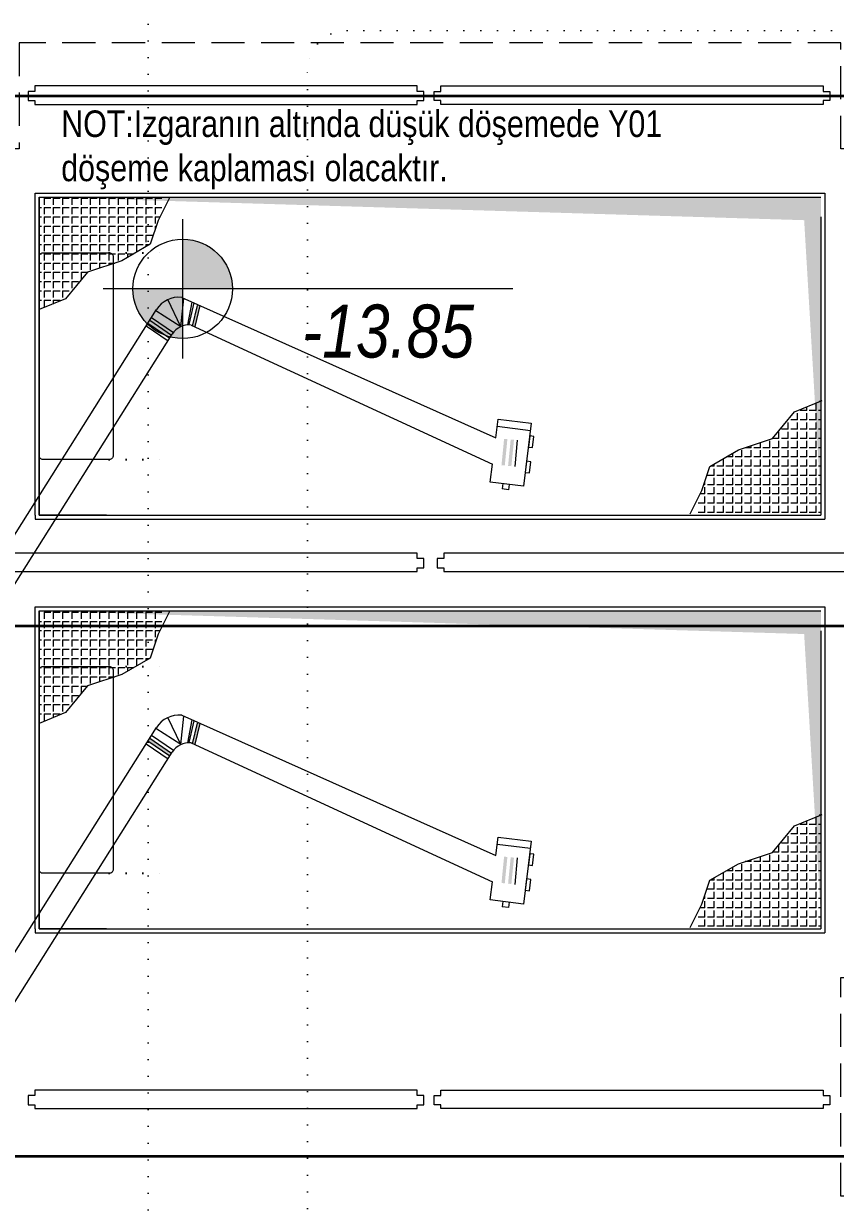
# Model space of a CAD drawing. Header units: metres. Extents: x -13621 to 152406, y -16073 to 22221.
# Drawn here: x 2343 to 2956, y 5592 to 6485 of the extents above; entities that cross this region are included whole.
import ezdxf
from ezdxf.enums import TextEntityAlignment as Align

# ---------------------------------------------------------------- set-up
doc = ezdxf.new("R2010")
doc.units = ezdxf.units.M
doc.header["$LTSCALE"] = 100
doc.header["$MEASUREMENT"] = 0
for name, pattern in [('ACAD_ISO05W100', [33, 24, -3, 0, -3, 0, -3]), ('DOT2', [0.125, 0, -0.125]), ('HIDDEN', [0.375, 0.25, -0.125])]:
    doc.linetypes.add(name, pattern=pattern)
doc.layers.get('0').update_dxf_attribs({"color": 9, "lineweight": 9})
for name, color, linetype, lineweight in [('06D', 9, 'Continuous', 9), ('10', 9, 'Continuous', 9), ('20', 9, 'DOT2', 9), ('21', 9, 'Continuous', 9), ('bakırcı ekipman', 252, 'ACAD_ISO05W100', 9)]:
    doc.layers.add(name, color=color, linetype=linetype, lineweight=lineweight)
doc.styles.add('Arial', font='arial.ttf', dxfattribs={"height": 2.5})
doc.styles.add('MuuM_TEXT-ITALIC', font='ARIALNI.TTF')
doc.styles.add('MuuM_TEXT-STANDART', font='ARIALN.TTF')

# ---------------------------------------------------------------- blocks, each defined once
blk = doc.blocks.new('p-işyeri')
at = {"color": 0, "const_width": 2}
blk.add_lwpolyline([(200, 0), (200, 700), (-200, 700), (-200, 0)], close=True, dxfattribs=at)
blk = doc.blocks.new('rf')
at = {"layer": 'bakırcı ekipman', "color": 0, "lineweight": 0}
for p, q in [((174820.42, -9265.6), (174802.78, -9274.52)), ((174802.78, -9274.52), (174784.78, -9280.52)), ((174798.55, -9276.74), (174796.14, -9276.74)), ((174798.55, -9276.74), (174798.55, -9275.93)), ((174805.53, -9276.74), (174800.45, -9276.74)), ((174805.53, -9276.74), (174805.53, -9273.06)), ((174812.52, -9276.74), (174807.44, -9276.74)), ((174812.52, -9276.74), (174812.52, -9271.66)), ((174819.5, -9276.74), (174814.42, -9276.74)), ((174819.5, -9276.74), (174819.5, -9271.66)), ((174784.78, -9280.52), (174772.35, -9301.95)), ((174784.58, -9283.72), (174782.92, -9283.72)), ((174784.58, -9283.72), (174784.58, -9280.87)), ((174784.58, -9290.71), (174784.58, -9285.63)), ((174791.56, -9283.72), (174786.48, -9283.72)), ((174791.56, -9283.72), (174791.56, -9278.64)), ((174791.56, -9290.71), (174791.56, -9285.63)), ((174798.55, -9283.72), (174793.47, -9283.72)), ((174798.55, -9283.72), (174798.55, -9278.64)), ((174798.55, -9290.71), (174798.55, -9285.63)), ((174805.53, -9283.72), (174800.45, -9283.72)), ((174805.53, -9283.72), (174805.53, -9278.64)), ((174805.53, -9290.71), (174805.53, -9285.63)), ((174812.52, -9283.72), (174807.44, -9283.72)), ((174812.52, -9283.72), (174812.52, -9278.64)), ((174812.52, -9290.71), (174812.52, -9285.63)), ((174819.5, -9283.72), (174814.42, -9283.72)), ((174819.5, -9283.72), (174819.5, -9278.64)), ((174819.5, -9290.71), (174819.5, -9285.63)), ((174777.59, -9297.69), (174777.59, -9292.91)), ((174784.58, -9290.71), (174779.5, -9290.71)), ((174784.58, -9297.69), (174784.58, -9292.61)), ((174791.56, -9290.71), (174786.48, -9290.71)), ((174791.56, -9297.69), (174791.56, -9292.61)), ((174798.55, -9290.71), (174793.47, -9290.71)), ((174798.55, -9297.69), (174798.55, -9292.61)), ((174805.53, -9290.71), (174800.45, -9290.71)), ((174805.53, -9297.69), (174805.53, -9292.61)), ((174812.52, -9290.71), (174807.44, -9290.71)), ((174812.52, -9297.69), (174812.52, -9292.61)), ((174819.5, -9290.71), (174814.42, -9290.71)), ((174819.5, -9297.69), (174819.5, -9292.61)), ((174772.35, -9301.95), (174763.77, -9327.67)), ((174777.59, -9304.68), (174772.51, -9304.68)), ((174777.59, -9297.69), (174774.82, -9297.69)), ((174777.59, -9304.68), (174777.59, -9299.6)), ((174784.58, -9297.69), (174779.5, -9297.69)), ((174784.58, -9304.68), (174779.5, -9304.68)), ((174784.58, -9304.68), (174784.58, -9299.6)), ((174791.56, -9297.69), (174786.48, -9297.69)), ((174791.56, -9304.68), (174786.48, -9304.68)), ((174791.56, -9304.68), (174791.56, -9299.6)), ((174798.55, -9297.69), (174793.47, -9297.69)), ((174798.55, -9304.68), (174793.47, -9304.68)), ((174798.55, -9304.68), (174798.55, -9299.6)), ((174805.53, -9297.69), (174800.45, -9297.69)), ((174805.53, -9304.68), (174800.45, -9304.68)), ((174805.53, -9304.68), (174805.53, -9299.6)), ((174812.52, -9297.69), (174807.44, -9297.69)), ((174812.52, -9304.68), (174807.44, -9304.68)), ((174812.52, -9304.68), (174812.52, -9299.6)), ((174819.5, -9297.69), (174814.42, -9297.69)), ((174819.5, -9304.68), (174814.42, -9304.68)), ((174819.5, -9304.68), (174819.5, -9299.6)), ((174770.61, -9311.66), (174769.11, -9311.66)), ((174770.61, -9311.66), (174770.61, -9307.16)), ((174770.61, -9318.65), (174770.61, -9313.57)), ((174777.59, -9311.66), (174772.51, -9311.66)), ((174777.59, -9311.66), (174777.59, -9306.58)), ((174777.59, -9318.65), (174777.59, -9313.57)), ((174784.58, -9311.66), (174779.5, -9311.66)), ((174784.58, -9311.66), (174784.58, -9306.58)), ((174784.58, -9318.65), (174784.58, -9313.57)), ((174791.56, -9311.66), (174786.48, -9311.66)), ((174791.56, -9311.66), (174791.56, -9306.58)), ((174791.56, -9318.65), (174791.56, -9313.57)), ((174798.55, -9311.66), (174793.47, -9311.66)), ((174798.55, -9311.66), (174798.55, -9306.58)), ((174798.55, -9318.65), (174798.55, -9313.57)), ((174805.53, -9311.66), (174800.45, -9311.66)), ((174805.53, -9311.66), (174805.53, -9306.58)), ((174805.53, -9318.65), (174805.53, -9313.57)), ((174812.52, -9311.66), (174807.44, -9311.66)), ((174812.52, -9311.66), (174812.52, -9306.58)), ((174812.52, -9318.65), (174812.52, -9313.57)), ((174819.5, -9311.66), (174814.42, -9311.66)), ((174819.5, -9311.66), (174819.5, -9306.58)), ((174819.5, -9318.65), (174819.5, -9313.57)), ((174770.61, -9318.65), (174766.78, -9318.65)), ((174770.61, -9325.63), (174770.61, -9320.55)), ((174777.59, -9318.65), (174772.51, -9318.65)), ((174777.59, -9325.63), (174777.59, -9320.55)), ((174784.58, -9318.65), (174779.5, -9318.65)), ((174784.58, -9325.63), (174784.58, -9320.55)), ((174791.56, -9318.65), (174786.48, -9318.65)), ((174791.56, -9325.63), (174791.56, -9320.55)), ((174798.55, -9318.65), (174793.47, -9318.65)), ((174798.55, -9325.63), (174798.55, -9320.55)), ((174805.53, -9318.65), (174800.45, -9318.65)), ((174805.53, -9325.63), (174805.53, -9320.55)), ((174812.52, -9318.65), (174807.44, -9318.65)), ((174812.52, -9325.63), (174812.52, -9320.55)), ((174819.5, -9318.65), (174814.42, -9318.65)), ((174819.5, -9325.63), (174819.5, -9320.55)), ((174763.77, -9327.67), (174743.62, -9344.38)), ((174763.62, -9332.62), (174763.62, -9327.79)), ((174770.61, -9325.63), (174765.53, -9325.63)), ((174770.61, -9332.62), (174770.61, -9327.54)), ((174777.59, -9325.63), (174772.51, -9325.63)), ((174777.59, -9332.62), (174777.59, -9327.54)), ((174784.58, -9325.63), (174779.5, -9325.63)), ((174784.58, -9332.62), (174784.58, -9327.54)), ((174791.56, -9325.63), (174786.48, -9325.63)), ((174791.56, -9332.62), (174791.56, -9327.54)), ((174798.55, -9325.63), (174793.47, -9325.63)), ((174798.55, -9332.62), (174798.55, -9327.54)), ((174805.53, -9325.63), (174800.45, -9325.63)), ((174805.53, -9332.62), (174805.53, -9327.54)), ((174812.52, -9325.63), (174807.44, -9325.63)), ((174812.52, -9332.62), (174812.52, -9327.54)), ((174819.5, -9325.63), (174814.42, -9325.63)), ((174819.5, -9332.62), (174819.5, -9327.54)), ((174749.65, -9339.6), (174749.38, -9339.6)), ((174749.65, -9339.6), (174749.65, -9339.38)), ((174756.64, -9339.6), (174751.56, -9339.6)), ((174756.64, -9339.6), (174756.64, -9334.52)), ((174763.62, -9332.62), (174758.54, -9332.62)), ((174763.62, -9339.6), (174758.54, -9339.6)), ((174763.62, -9339.6), (174763.62, -9334.52)), ((174770.61, -9332.62), (174765.53, -9332.62)), ((174770.61, -9339.6), (174765.53, -9339.6)), ((174770.61, -9339.6), (174770.61, -9334.52)), ((174777.59, -9332.62), (174772.51, -9332.62)), ((174777.59, -9339.6), (174772.51, -9339.6)), ((174777.59, -9339.6), (174777.59, -9334.52)), ((174784.58, -9332.62), (174779.5, -9332.62)), ((174784.58, -9339.6), (174779.5, -9339.6)), ((174784.58, -9339.6), (174784.58, -9334.52)), ((174791.56, -9332.62), (174786.48, -9332.62)), ((174791.56, -9339.6), (174786.48, -9339.6)), ((174791.56, -9339.6), (174791.56, -9334.52)), ((174798.55, -9332.62), (174793.47, -9332.62)), ((174798.55, -9339.6), (174793.47, -9339.6)), ((174798.55, -9339.6), (174798.55, -9334.52)), ((174805.53, -9332.62), (174800.45, -9332.62)), ((174805.53, -9339.6), (174800.45, -9339.6)), ((174805.53, -9339.6), (174805.53, -9334.52)), ((174812.52, -9332.62), (174807.44, -9332.62)), ((174812.52, -9339.6), (174807.44, -9339.6)), ((174812.52, -9339.6), (174812.52, -9334.52)), ((174819.5, -9332.62), (174814.42, -9332.62)), ((174819.5, -9339.6), (174814.42, -9339.6)), ((174819.5, -9339.6), (174819.5, -9334.52)), ((174743.62, -9344.38), (174735.05, -9365.29)), ((174742.67, -9353.57), (174742.67, -9348.49)), ((174749.65, -9346.59), (174744.57, -9346.59)), ((174749.65, -9346.59), (174749.65, -9341.51)), ((174749.65, -9353.57), (174749.65, -9348.49)), ((174756.64, -9346.59), (174751.56, -9346.59)), ((174756.64, -9346.59), (174756.64, -9341.51)), ((174756.64, -9353.57), (174756.64, -9348.49)), ((174763.62, -9346.59), (174758.54, -9346.59)), ((174763.62, -9346.59), (174763.62, -9341.51)), ((174763.62, -9353.57), (174763.62, -9348.49)), ((174770.61, -9346.59), (174765.53, -9346.59)), ((174770.61, -9346.59), (174770.61, -9341.51)), ((174770.61, -9353.57), (174770.61, -9348.49)), ((174777.59, -9346.59), (174772.51, -9346.59)), ((174777.59, -9346.59), (174777.59, -9341.51)), ((174777.59, -9353.57), (174777.59, -9348.49)), ((174784.58, -9346.59), (174779.5, -9346.59)), ((174784.58, -9346.59), (174784.58, -9341.51)), ((174784.58, -9353.57), (174784.58, -9348.49)), ((174791.56, -9346.59), (174786.48, -9346.59)), ((174791.56, -9346.59), (174791.56, -9341.51)), ((174791.56, -9353.57), (174791.56, -9348.49)), ((174798.55, -9346.59), (174793.47, -9346.59)), ((174798.55, -9346.59), (174798.55, -9341.51)), ((174798.55, -9353.57), (174798.55, -9348.49)), ((174805.53, -9346.59), (174800.45, -9346.59)), ((174805.53, -9346.59), (174805.53, -9341.51)), ((174805.53, -9353.57), (174805.53, -9348.49)), ((174812.52, -9346.59), (174807.44, -9346.59)), ((174812.52, -9346.59), (174812.52, -9341.51)), ((174812.52, -9353.57), (174812.52, -9348.49)), ((174819.5, -9346.59), (174814.42, -9346.59)), ((174819.5, -9346.59), (174819.5, -9341.51)), ((174819.5, -9353.57), (174819.5, -9348.49)), ((174742.67, -9353.57), (174739.66, -9353.57)), ((174742.67, -9360.56), (174742.67, -9355.48)), ((174749.65, -9353.57), (174744.57, -9353.57)), ((174749.65, -9360.56), (174749.65, -9355.48)), ((174756.64, -9353.57), (174751.56, -9353.57)), ((174756.64, -9360.56), (174756.64, -9355.48)), ((174763.62, -9353.57), (174758.54, -9353.57)), ((174763.62, -9360.56), (174763.62, -9355.48)), ((174770.61, -9353.57), (174765.53, -9353.57)), ((174770.61, -9360.56), (174770.61, -9355.48)), ((174777.59, -9353.57), (174772.51, -9353.57)), ((174777.59, -9360.56), (174777.59, -9355.48)), ((174784.58, -9353.57), (174779.5, -9353.57)), ((174784.58, -9360.56), (174784.58, -9355.48)), ((174791.56, -9353.57), (174786.48, -9353.57)), ((174791.56, -9360.56), (174791.56, -9355.48)), ((174798.55, -9353.57), (174793.47, -9353.57)), ((174798.55, -9360.56), (174798.55, -9355.48)), ((174805.53, -9353.57), (174800.45, -9353.57)), ((174805.53, -9360.56), (174805.53, -9355.48)), ((174812.52, -9353.57), (174807.44, -9353.57)), ((174812.52, -9360.56), (174812.52, -9355.48)), ((174819.5, -9353.57), (174814.42, -9353.57)), ((174819.5, -9360.56), (174819.5, -9355.48)), ((174735.68, -9364.29), (174735.68, -9362.82)), ((174742.67, -9360.56), (174737.59, -9360.56)), ((174742.67, -9364.29), (174742.67, -9362.46)), ((174749.65, -9360.56), (174744.57, -9360.56)), ((174749.65, -9364.29), (174749.65, -9362.46)), ((174756.64, -9360.56), (174751.56, -9360.56)), ((174756.64, -9364.29), (174756.64, -9362.46)), ((174763.62, -9360.56), (174758.54, -9360.56)), ((174763.62, -9364.29), (174763.62, -9362.46)), ((174770.61, -9360.56), (174765.53, -9360.56)), ((174770.61, -9364.29), (174770.61, -9362.46)), ((174777.59, -9360.56), (174772.51, -9360.56)), ((174777.59, -9364.29), (174777.59, -9362.46)), ((174784.58, -9360.56), (174779.5, -9360.56)), ((174784.58, -9364.29), (174784.58, -9362.46)), ((174791.56, -9360.56), (174786.48, -9360.56)), ((174791.56, -9364.29), (174791.56, -9362.46)), ((174798.55, -9360.56), (174793.47, -9360.56)), ((174798.55, -9364.29), (174798.55, -9362.46)), ((174805.53, -9360.56), (174800.45, -9360.56)), ((174805.53, -9364.29), (174805.53, -9362.46)), ((174812.52, -9360.56), (174807.44, -9360.56)), ((174812.52, -9364.29), (174812.52, -9362.46)), ((174819.5, -9360.56), (174814.42, -9360.56)), ((174819.5, -9364.29), (174819.5, -9362.46))]:
    blk.add_line(p, q, dxfattribs=at)
blk = doc.blocks.new('p-mekanik_boyahane_mahal10')
for points in [[(124.49, 158.08), (122.49, 158.28), (118.82, 142.57), (120.83, 142.37)], [(124.49, 158.08), (122.49, 158.28), (118.82, 142.57), (120.83, 142.37)], [(101.69, 133.35), (103.01, 135.47), (86.46, 146.73), (85.13, 144.61)], [(101.69, 133.35), (103.01, 135.47), (86.46, 146.73), (85.13, 144.61)]]:
    blk.add_hatch(color=256).paths.add_polyline_path(points)
h = blk.add_hatch(color=256)
h.paths.add_polyline_path([(356.89, 37.18), (359.38, 36.93), (361.35, 56.83), (358.86, 57.08)])
h.paths.add_polyline_path([(351.91, 37.67), (354.4, 37.42), (356.37, 57.33), (353.88, 57.57)])
h = blk.add_hatch(color=256)
h.paths.add_polyline_path([(356.89, 37.18), (359.38, 36.93), (361.35, 56.83), (358.86, 57.08)])
h.paths.add_polyline_path([(351.91, 37.67), (354.4, 37.42), (356.37, 57.33), (353.88, 57.57)])
for p, q in [((0, 246), (596, 246)), ((0, 3), (0, 246)), ((3, 243), (593, 243)), ((3, 3), (3, 243)), ((6.73, 242.09), (6.73, 237.01)), ((6.73, 242.09), (11.81, 242.09)), ((13.72, 242.09), (13.72, 237.01)), ((13.72, 242.09), (18.8, 242.09)), ((20.7, 242.09), (20.7, 237.01)), ((20.7, 242.09), (25.78, 242.09)), ((27.69, 242.09), (27.69, 237.01)), ((27.69, 242.09), (32.77, 242.09)), ((34.67, 242.09), (34.67, 237.01)), ((34.67, 242.09), (39.75, 242.09)), ((41.66, 242.09), (41.66, 237.01)), ((41.66, 242.09), (46.74, 242.09)), ((48.64, 242.09), (48.64, 237.01)), ((48.64, 242.09), (53.72, 242.09)), ((55.63, 242.09), (55.63, 237.01)), ((55.63, 242.09), (60.71, 242.09)), ((62.61, 242.09), (62.61, 237.01)), ((62.61, 242.09), (67.69, 242.09)), ((69.6, 242.09), (69.6, 237.01)), ((69.6, 242.09), (74.68, 242.09)), ((76.58, 242.09), (76.58, 237.01)), ((76.58, 242.09), (81.66, 242.09)), ((83.57, 242.09), (83.57, 237.01)), ((83.57, 242.09), (88.65, 242.09)), ((90.55, 242.09), (90.55, 237.01)), ((90.55, 242.09), (95.63, 242.09)), ((101.69, 243), (92.77, 225.37)), ((596, 246), (596, 0)), ((3, 235.1), (4.83, 235.1)), ((6.73, 235.1), (6.73, 230.02)), ((6.73, 235.1), (11.81, 235.1)), ((13.72, 235.1), (13.72, 230.02)), ((13.72, 235.1), (18.8, 235.1)), ((20.7, 235.1), (20.7, 230.02)), ((20.7, 235.1), (25.78, 235.1)), ((27.69, 235.1), (27.69, 230.02)), ((27.69, 235.1), (32.77, 235.1)), ((34.67, 235.1), (34.67, 230.02)), ((34.67, 235.1), (39.75, 235.1)), ((41.66, 235.1), (41.66, 230.02)), ((41.66, 235.1), (46.74, 235.1)), ((48.64, 235.1), (48.64, 230.02)), ((48.64, 235.1), (53.72, 235.1)), ((55.63, 235.1), (55.63, 230.02)), ((55.63, 235.1), (60.71, 235.1)), ((62.61, 235.1), (62.61, 230.02)), ((62.61, 235.1), (67.69, 235.1)), ((69.6, 235.1), (69.6, 230.02)), ((69.6, 235.1), (74.68, 235.1)), ((76.58, 235.1), (76.58, 230.02)), ((76.58, 235.1), (81.66, 235.1)), ((83.57, 235.1), (83.57, 230.02)), ((83.57, 235.1), (88.65, 235.1)), ((90.55, 235.1), (90.55, 230.02)), ((90.55, 235.1), (95.63, 235.1)), ((3, 228.12), (4.83, 228.12)), ((6.73, 228.12), (6.73, 223.04)), ((6.73, 228.12), (11.81, 228.12)), ((13.72, 228.12), (13.72, 223.04)), ((13.72, 228.12), (18.8, 228.12)), ((20.7, 228.12), (20.7, 223.04)), ((20.7, 228.12), (25.78, 228.12)), ((27.69, 228.12), (27.69, 223.04)), ((27.69, 228.12), (32.77, 228.12)), ((34.67, 228.12), (34.67, 223.04)), ((34.67, 228.12), (39.75, 228.12)), ((41.66, 228.12), (41.66, 223.04)), ((41.66, 228.12), (46.74, 228.12)), ((48.64, 228.12), (48.64, 223.04)), ((48.64, 228.12), (53.72, 228.12)), ((55.63, 228.12), (55.63, 223.04)), ((55.63, 228.12), (60.71, 228.12)), ((62.61, 228.12), (62.61, 223.04)), ((62.61, 228.12), (67.69, 228.12)), ((69.6, 228.12), (69.6, 223.04)), ((69.6, 228.12), (74.68, 228.12)), ((76.58, 228.12), (76.58, 223.04)), ((76.58, 228.12), (81.66, 228.12)), ((83.57, 228.12), (83.57, 223.04)), ((83.57, 228.12), (88.65, 228.12)), ((92.77, 225.37), (86.77, 207.36)), ((90.55, 228.12), (90.55, 223.04)), ((90.55, 228.12), (94.23, 228.12)), ((593, 228), (593, 3)), ((3, 221.13), (4.83, 221.13)), ((6.73, 221.13), (6.73, 216.05)), ((6.73, 221.13), (11.81, 221.13)), ((13.72, 221.13), (13.72, 216.05)), ((13.72, 221.13), (18.8, 221.13)), ((20.7, 221.13), (20.7, 216.05)), ((20.7, 221.13), (25.78, 221.13)), ((27.69, 221.13), (27.69, 216.05)), ((27.69, 221.13), (32.77, 221.13)), ((34.67, 221.13), (34.67, 216.05)), ((34.67, 221.13), (39.75, 221.13)), ((41.66, 221.13), (41.66, 216.05)), ((41.66, 221.13), (46.74, 221.13)), ((48.64, 221.13), (48.64, 216.05)), ((48.64, 221.13), (53.72, 221.13)), ((55.63, 221.13), (55.63, 216.05)), ((55.63, 221.13), (60.71, 221.13)), ((62.61, 221.13), (62.61, 216.05)), ((62.61, 221.13), (67.69, 221.13)), ((69.6, 221.13), (69.6, 216.05)), ((69.6, 221.13), (74.68, 221.13)), ((76.58, 221.13), (76.58, 216.05)), ((76.58, 221.13), (81.66, 221.13)), ((83.57, 221.13), (83.57, 216.05)), ((83.57, 221.13), (88.65, 221.13)), ((90.55, 221.13), (90.55, 218.72)), ((90.55, 221.13), (91.36, 221.13)), ((3, 214.15), (4.83, 214.15)), ((3, 207.16), (4.83, 207.16)), ((6.73, 214.15), (6.73, 209.07)), ((6.73, 214.15), (11.81, 214.15)), ((6.73, 207.16), (6.73, 202.08)), ((6.73, 207.16), (11.81, 207.16)), ((13.72, 214.15), (13.72, 209.07)), ((13.72, 214.15), (18.8, 214.15)), ((13.72, 207.16), (13.72, 202.08)), ((13.72, 207.16), (18.8, 207.16)), ((20.7, 214.15), (20.7, 209.07)), ((20.7, 214.15), (25.78, 214.15)), ((20.7, 207.16), (20.7, 202.08)), ((20.7, 207.16), (25.78, 207.16)), ((27.69, 214.15), (27.69, 209.07)), ((27.69, 214.15), (32.77, 214.15)), ((27.69, 207.16), (27.69, 202.08)), ((27.69, 207.16), (32.77, 207.16)), ((34.67, 214.15), (34.67, 209.07)), ((34.67, 214.15), (39.75, 214.15)), ((34.67, 207.16), (34.67, 202.08)), ((34.67, 207.16), (39.75, 207.16)), ((41.66, 214.15), (41.66, 209.07)), ((41.66, 214.15), (46.74, 214.15)), ((41.66, 207.16), (41.66, 202.08)), ((41.66, 207.16), (46.74, 207.16)), ((48.64, 214.15), (48.64, 209.07)), ((48.64, 214.15), (53.72, 214.15)), ((48.64, 207.16), (48.64, 202.08)), ((48.64, 207.16), (53.72, 207.16)), ((55.63, 214.15), (55.63, 209.07)), ((55.63, 214.15), (60.71, 214.15)), ((55.63, 207.16), (55.63, 202.08)), ((55.63, 207.16), (60.71, 207.16)), ((62.61, 214.15), (62.61, 209.07)), ((62.61, 214.15), (67.69, 214.15)), ((62.61, 207.16), (62.61, 202.08)), ((62.61, 207.16), (67.69, 207.16)), ((86.77, 207.36), (65.34, 194.93)), ((69.6, 214.15), (69.6, 209.07)), ((69.6, 214.15), (74.68, 214.15)), ((69.6, 207.16), (69.6, 202.08)), ((69.6, 207.16), (74.68, 207.16)), ((76.58, 214.15), (76.58, 209.07)), ((76.58, 214.15), (81.66, 214.15)), ((76.58, 207.16), (76.58, 202.08)), ((76.58, 207.16), (81.66, 207.16)), ((83.57, 214.15), (83.57, 209.07)), ((83.57, 214.15), (88.65, 214.15)), ((83.57, 207.16), (83.57, 205.5)), ((83.57, 207.16), (86.42, 207.16)), ((3, 200.18), (4.83, 200.18)), ((6.73, 200.18), (6.73, 195.1)), ((6.73, 200.18), (11.81, 200.18)), ((13.72, 200.18), (13.72, 195.1)), ((13.72, 200.18), (18.8, 200.18)), ((20.7, 200.18), (20.7, 195.1)), ((20.7, 200.18), (25.78, 200.18)), ((27.69, 200.18), (27.69, 195.1)), ((27.69, 200.18), (32.77, 200.18)), ((34.67, 200.18), (34.67, 195.1)), ((34.67, 200.18), (39.75, 200.18)), ((41.66, 200.18), (41.66, 195.1)), ((41.66, 200.18), (46.74, 200.18)), ((48.64, 200.18), (48.64, 195.1)), ((48.64, 200.18), (53.72, 200.18)), ((55.63, 200.18), (55.63, 195.1)), ((55.63, 200.18), (60.71, 200.18)), ((62.61, 200.18), (62.61, 195.1)), ((62.61, 200.18), (67.69, 200.18)), ((69.6, 200.18), (69.6, 197.4)), ((69.6, 200.18), (74.39, 200.18)), ((3, 193.19), (4.83, 193.19)), ((6.73, 193.19), (6.73, 188.11)), ((6.73, 193.19), (11.81, 193.19)), ((13.72, 193.19), (13.72, 188.11)), ((13.72, 193.19), (18.8, 193.19)), ((20.7, 193.19), (20.7, 188.11)), ((20.7, 193.19), (25.78, 193.19)), ((27.69, 193.19), (27.69, 188.11)), ((27.69, 193.19), (32.77, 193.19)), ((34.67, 193.19), (34.67, 188.11)), ((34.67, 193.19), (39.75, 193.19)), ((65.34, 194.93), (39.63, 186.35)), ((41.66, 193.19), (41.66, 188.11)), ((41.66, 193.19), (46.74, 193.19)), ((48.64, 193.19), (48.64, 189.36)), ((48.64, 193.19), (53.72, 193.19)), ((55.63, 193.19), (55.63, 191.69)), ((55.63, 193.19), (60.13, 193.19)), ((3, 186.21), (4.83, 186.21)), ((3, 179.22), (4.83, 179.22)), ((6.73, 186.21), (6.73, 181.13)), ((6.73, 186.21), (11.81, 186.21)), ((6.73, 179.22), (6.73, 174.14)), ((6.73, 179.22), (11.81, 179.22)), ((13.72, 186.21), (13.72, 181.13)), ((13.72, 186.21), (18.8, 186.21)), ((13.72, 179.22), (13.72, 174.14)), ((13.72, 179.22), (18.8, 179.22)), ((20.7, 186.21), (20.7, 181.13)), ((20.7, 186.21), (25.78, 186.21)), ((20.7, 179.22), (20.7, 174.14)), ((20.7, 179.22), (25.78, 179.22)), ((39.63, 186.35), (22.91, 166.2)), ((27.69, 186.21), (27.69, 181.13)), ((27.69, 186.21), (32.77, 186.21)), ((27.69, 179.22), (27.69, 174.14)), ((27.69, 179.22), (32.77, 179.22)), ((34.67, 186.21), (34.67, 181.13)), ((34.67, 186.21), (39.5, 186.21)), ((3, 172.24), (4.83, 172.24)), ((6.73, 172.24), (6.73, 167.16)), ((6.73, 172.24), (11.81, 172.24)), ((13.72, 172.24), (13.72, 167.16)), ((13.72, 172.24), (18.8, 172.24)), ((20.7, 172.24), (20.7, 167.16)), ((20.7, 172.24), (25.78, 172.24)), ((27.69, 172.24), (27.69, 171.96)), ((27.69, 172.24), (27.92, 172.24)), ((22.91, 166.2), (3, 158.04)), ((3, 165.25), (4.83, 165.25)), ((6.73, 165.25), (6.73, 160.17)), ((6.73, 165.25), (11.81, 165.25)), ((13.72, 165.25), (13.72, 162.25)), ((13.72, 165.25), (18.8, 165.25)), ((110.02, 142.15), (100.26, 162.61)), ((110.02, 142.15), (100.26, 162.61)), ((110.02, 142.15), (112.3, 163.53)), ((110.02, 142.15), (112.3, 163.53)), ((110.63, 164.28), (347.62, 58.32)), ((110.63, 164.28), (347.62, 58.32)), ((115.29, 143.46), (118.45, 160.79)), ((115.29, 143.46), (118.45, 160.79)), ((-36.31, -47.78), (91.59, 155.06)), ((-36.31, -47.78), (91.59, 155.06)), ((110.02, 142.15), (91.01, 154.14)), ((110.02, 142.15), (91.01, 154.14)), ((116.2, 143.73), (120.02, 160.08)), ((116.2, 143.73), (120.02, 160.08)), ((118.82, 142.57), (122.49, 158.28)), ((118.82, 142.57), (122.49, 158.28)), ((120.83, 142.37), (124.49, 158.08)), ((120.83, 142.37), (124.49, 158.08)), ((101.69, 133.35), (85.13, 144.61)), ((101.69, 133.35), (85.13, 144.61)), ((103.01, 135.47), (86.46, 146.73)), ((103.01, 135.47), (86.46, 146.73)), ((104.33, 137.6), (87.78, 148.85)), ((104.33, 137.6), (87.78, 148.85)), ((117.8, 143.4), (345.15, 38.47)), ((117.8, 143.4), (345.15, 38.47)), ((-19.39, -58.45), (103.52, 136.49)), ((-19.39, -58.45), (103.52, 136.49)), ((100.36, 131.23), (83.81, 142.48)), ((100.36, 131.23), (83.81, 142.48)), ((347.62, 58.32), (349.37, 72.38)), ((347.62, 58.32), (349.37, 72.38)), ((349.37, 72.38), (374.4, 69.27)), ((349.37, 72.38), (374.4, 69.27)), ((348.71, 67.08), (373.74, 63.97)), ((348.71, 67.08), (373.74, 63.97)), ((374.4, 69.27), (368.49, 21.82)), ((374.4, 69.27), (368.49, 21.82)), ((363.84, 56.59), (361.86, 36.68)), ((363.84, 56.59), (361.86, 36.68)), ((343.47, 24.93), (345.15, 38.47)), ((343.47, 24.93), (345.15, 38.47)), ((368.49, 21.82), (343.47, 24.93)), ((368.49, 21.82), (343.47, 24.93)), ((352.82, 23.77), (352.33, 19.81)), ((352.82, 23.77), (352.33, 19.81)), ((357.26, 19.2), (352.33, 19.81)), ((357.26, 19.2), (352.33, 19.81)), ((357.75, 23.16), (357.26, 19.2)), ((357.75, 23.16), (357.26, 19.2))]:
    blk.add_line(p, q)
for points in [[(3, 243), (3, 3), (53.89, 3), (3, 3), (593, 3)], [(0, 3), (0, 0), (596, 0)]]:
    blk.add_lwpolyline(points)
for points in [[(373.22, 59.77), (372.17, 51.33), (375.3, 50.94), (376.35, 59.38)], [(373.22, 59.77), (372.17, 51.33), (375.3, 50.94), (376.35, 59.38)], [(370.85, 40.73), (369.8, 32.29), (372.93, 31.9), (373.98, 40.34)], [(370.85, 40.73), (369.8, 32.29), (372.93, 31.9), (373.98, 40.34)]]:
    blk.add_lwpolyline(points, close=True)
for centre, radius in [((108.51, 144.39), 20), ((108.51, 144.39), 20), ((116.21, 128.49), 15), ((116.21, 128.49), 15)]:
    blk.add_arc(centre, radius, 83.9062, 147.76696)
blk.add_solid([(3, 243), (593, 243), (580.29, 225.53), (593, 11)])
at = {"extrusion": (0, 0, -1), "zscale": -1, "rotation": 270}
blk.add_blockref('rf', (8771.32, 174824.5), dxfattribs=at)
blk = doc.blocks.new('p-mekanik_boyahane_mahal9')
for points in [[(124.49, 161.08), (122.49, 161.28), (118.82, 145.57), (120.83, 145.37)], [(124.49, 161.08), (122.49, 161.28), (118.82, 145.57), (120.83, 145.37)], [(101.69, 136.35), (103.01, 138.47), (86.46, 149.73), (85.13, 147.61)], [(101.69, 136.35), (103.01, 138.47), (86.46, 149.73), (85.13, 147.61)]]:
    blk.add_hatch(color=256).paths.add_polyline_path(points)
h = blk.add_hatch(color=256)
h.paths.add_polyline_path([(356.89, 40.18), (359.38, 39.93), (361.35, 59.83), (358.86, 60.08)])
h.paths.add_polyline_path([(351.91, 40.67), (354.4, 40.42), (356.37, 60.33), (353.88, 60.57)])
h = blk.add_hatch(color=256)
h.paths.add_polyline_path([(356.89, 40.18), (359.38, 39.93), (361.35, 59.83), (358.86, 60.08)])
h.paths.add_polyline_path([(351.91, 40.67), (354.4, 40.42), (356.37, 60.33), (353.88, 60.57)])
for p, q in [((0, 246), (596, 246)), ((0, 3), (0, 246)), ((3, 243), (593, 243)), ((3, 3), (3, 243)), ((6.73, 242.09), (6.73, 237.01)), ((6.73, 242.09), (11.81, 242.09)), ((13.72, 242.09), (13.72, 237.01)), ((13.72, 242.09), (18.8, 242.09)), ((20.7, 242.09), (20.7, 237.01)), ((20.7, 242.09), (25.78, 242.09)), ((27.69, 242.09), (27.69, 237.01)), ((27.69, 242.09), (32.77, 242.09)), ((34.67, 242.09), (34.67, 237.01)), ((34.67, 242.09), (39.75, 242.09)), ((41.66, 242.09), (41.66, 237.01)), ((41.66, 242.09), (46.74, 242.09)), ((48.64, 242.09), (48.64, 237.01)), ((48.64, 242.09), (53.72, 242.09)), ((55.63, 242.09), (55.63, 237.01)), ((55.63, 242.09), (60.71, 242.09)), ((62.61, 242.09), (62.61, 237.01)), ((62.61, 242.09), (67.69, 242.09)), ((69.6, 242.09), (69.6, 237.01)), ((69.6, 242.09), (74.68, 242.09)), ((76.58, 242.09), (76.58, 237.01)), ((76.58, 242.09), (81.66, 242.09)), ((83.57, 242.09), (83.57, 237.01)), ((83.57, 242.09), (88.65, 242.09)), ((90.55, 242.09), (90.55, 237.01)), ((90.55, 242.09), (95.63, 242.09)), ((101.69, 243), (92.77, 225.37)), ((596, 246), (596, 0)), ((3, 235.1), (4.83, 235.1)), ((6.73, 235.1), (6.73, 230.02)), ((6.73, 235.1), (11.81, 235.1)), ((13.72, 235.1), (13.72, 230.02)), ((13.72, 235.1), (18.8, 235.1)), ((20.7, 235.1), (20.7, 230.02)), ((20.7, 235.1), (25.78, 235.1)), ((27.69, 235.1), (27.69, 230.02)), ((27.69, 235.1), (32.77, 235.1)), ((34.67, 235.1), (34.67, 230.02)), ((34.67, 235.1), (39.75, 235.1)), ((41.66, 235.1), (41.66, 230.02)), ((41.66, 235.1), (46.74, 235.1)), ((48.64, 235.1), (48.64, 230.02)), ((48.64, 235.1), (53.72, 235.1)), ((55.63, 235.1), (55.63, 230.02)), ((55.63, 235.1), (60.71, 235.1)), ((62.61, 235.1), (62.61, 230.02)), ((62.61, 235.1), (67.69, 235.1)), ((69.6, 235.1), (69.6, 230.02)), ((69.6, 235.1), (74.68, 235.1)), ((76.58, 235.1), (76.58, 230.02)), ((76.58, 235.1), (81.66, 235.1)), ((83.57, 235.1), (83.57, 230.02)), ((83.57, 235.1), (88.65, 235.1)), ((90.55, 235.1), (90.55, 230.02)), ((90.55, 235.1), (95.63, 235.1)), ((3, 228.12), (4.83, 228.12)), ((6.73, 228.12), (6.73, 223.04)), ((6.73, 228.12), (11.81, 228.12)), ((13.72, 228.12), (13.72, 223.04)), ((13.72, 228.12), (18.8, 228.12)), ((20.7, 228.12), (20.7, 223.04)), ((20.7, 228.12), (25.78, 228.12)), ((27.69, 228.12), (27.69, 223.04)), ((27.69, 228.12), (32.77, 228.12)), ((34.67, 228.12), (34.67, 223.04)), ((34.67, 228.12), (39.75, 228.12)), ((41.66, 228.12), (41.66, 223.04)), ((41.66, 228.12), (46.74, 228.12)), ((48.64, 228.12), (48.64, 223.04)), ((48.64, 228.12), (53.72, 228.12)), ((55.63, 228.12), (55.63, 223.04)), ((55.63, 228.12), (60.71, 228.12)), ((62.61, 228.12), (62.61, 223.04)), ((62.61, 228.12), (67.69, 228.12)), ((69.6, 228.12), (69.6, 223.04)), ((69.6, 228.12), (74.68, 228.12)), ((76.58, 228.12), (76.58, 223.04)), ((76.58, 228.12), (81.66, 228.12)), ((83.57, 228.12), (83.57, 223.04)), ((83.57, 228.12), (88.65, 228.12)), ((92.77, 225.37), (86.77, 207.36)), ((90.55, 228.12), (90.55, 223.04)), ((90.55, 228.12), (94.23, 228.12)), ((593, 228), (593, 3)), ((3, 221.13), (4.83, 221.13)), ((6.73, 221.13), (6.73, 216.05)), ((6.73, 221.13), (11.81, 221.13)), ((13.72, 221.13), (13.72, 216.05)), ((13.72, 221.13), (18.8, 221.13)), ((20.7, 221.13), (20.7, 216.05)), ((20.7, 221.13), (25.78, 221.13)), ((27.69, 221.13), (27.69, 216.05)), ((27.69, 221.13), (32.77, 221.13)), ((34.67, 221.13), (34.67, 216.05)), ((34.67, 221.13), (39.75, 221.13)), ((41.66, 221.13), (41.66, 216.05)), ((41.66, 221.13), (46.74, 221.13)), ((48.64, 221.13), (48.64, 216.05)), ((48.64, 221.13), (53.72, 221.13)), ((55.63, 221.13), (55.63, 216.05)), ((55.63, 221.13), (60.71, 221.13)), ((62.61, 221.13), (62.61, 216.05)), ((62.61, 221.13), (67.69, 221.13)), ((69.6, 221.13), (69.6, 216.05)), ((69.6, 221.13), (74.68, 221.13)), ((76.58, 221.13), (76.58, 216.05)), ((76.58, 221.13), (81.66, 221.13)), ((83.57, 221.13), (83.57, 216.05)), ((83.57, 221.13), (88.65, 221.13)), ((90.55, 221.13), (90.55, 218.72)), ((90.55, 221.13), (91.36, 221.13)), ((3, 214.15), (4.83, 214.15)), ((3, 207.16), (4.83, 207.16)), ((6.73, 214.15), (6.73, 209.07)), ((6.73, 214.15), (11.81, 214.15)), ((6.73, 207.16), (6.73, 202.08)), ((6.73, 207.16), (11.81, 207.16)), ((13.72, 214.15), (13.72, 209.07)), ((13.72, 214.15), (18.8, 214.15)), ((13.72, 207.16), (13.72, 202.08)), ((13.72, 207.16), (18.8, 207.16)), ((20.7, 214.15), (20.7, 209.07)), ((20.7, 214.15), (25.78, 214.15)), ((20.7, 207.16), (20.7, 202.08)), ((20.7, 207.16), (25.78, 207.16)), ((27.69, 214.15), (27.69, 209.07)), ((27.69, 214.15), (32.77, 214.15)), ((27.69, 207.16), (27.69, 202.08)), ((27.69, 207.16), (32.77, 207.16)), ((34.67, 214.15), (34.67, 209.07)), ((34.67, 214.15), (39.75, 214.15)), ((34.67, 207.16), (34.67, 202.08)), ((34.67, 207.16), (39.75, 207.16)), ((41.66, 214.15), (41.66, 209.07)), ((41.66, 214.15), (46.74, 214.15)), ((41.66, 207.16), (41.66, 202.08)), ((41.66, 207.16), (46.74, 207.16)), ((48.64, 214.15), (48.64, 209.07)), ((48.64, 214.15), (53.72, 214.15)), ((48.64, 207.16), (48.64, 202.08)), ((48.64, 207.16), (53.72, 207.16)), ((55.63, 214.15), (55.63, 209.07)), ((55.63, 214.15), (60.71, 214.15)), ((55.63, 207.16), (55.63, 202.08)), ((55.63, 207.16), (60.71, 207.16)), ((62.61, 214.15), (62.61, 209.07)), ((62.61, 214.15), (67.69, 214.15)), ((62.61, 207.16), (62.61, 202.08)), ((62.61, 207.16), (67.69, 207.16)), ((86.77, 207.36), (65.34, 194.93)), ((69.6, 214.15), (69.6, 209.07)), ((69.6, 214.15), (74.68, 214.15)), ((69.6, 207.16), (69.6, 202.08)), ((69.6, 207.16), (74.68, 207.16)), ((76.58, 214.15), (76.58, 209.07)), ((76.58, 214.15), (81.66, 214.15)), ((76.58, 207.16), (76.58, 202.08)), ((76.58, 207.16), (81.66, 207.16)), ((83.57, 214.15), (83.57, 209.07)), ((83.57, 214.15), (88.65, 214.15)), ((83.57, 207.16), (83.57, 205.5)), ((83.57, 207.16), (86.42, 207.16)), ((3, 200.18), (4.83, 200.18)), ((6.73, 200.18), (6.73, 195.1)), ((6.73, 200.18), (11.81, 200.18)), ((13.72, 200.18), (13.72, 195.1)), ((13.72, 200.18), (18.8, 200.18)), ((20.7, 200.18), (20.7, 195.1)), ((20.7, 200.18), (25.78, 200.18)), ((27.69, 200.18), (27.69, 195.1)), ((27.69, 200.18), (32.77, 200.18)), ((34.67, 200.18), (34.67, 195.1)), ((34.67, 200.18), (39.75, 200.18)), ((41.66, 200.18), (41.66, 195.1)), ((41.66, 200.18), (46.74, 200.18)), ((48.64, 200.18), (48.64, 195.1)), ((48.64, 200.18), (53.72, 200.18)), ((55.63, 200.18), (55.63, 195.1)), ((55.63, 200.18), (60.71, 200.18)), ((62.61, 200.18), (62.61, 195.1)), ((62.61, 200.18), (67.69, 200.18)), ((69.6, 200.18), (69.6, 197.4)), ((69.6, 200.18), (74.39, 200.18)), ((3, 193.19), (4.83, 193.19)), ((6.73, 193.19), (6.73, 188.11)), ((6.73, 193.19), (11.81, 193.19)), ((13.72, 193.19), (13.72, 188.11)), ((13.72, 193.19), (18.8, 193.19)), ((20.7, 193.19), (20.7, 188.11)), ((20.7, 193.19), (25.78, 193.19)), ((27.69, 193.19), (27.69, 188.11)), ((27.69, 193.19), (32.77, 193.19)), ((34.67, 193.19), (34.67, 188.11)), ((34.67, 193.19), (39.75, 193.19)), ((65.34, 194.93), (39.63, 186.35)), ((41.66, 193.19), (41.66, 188.11)), ((41.66, 193.19), (46.74, 193.19)), ((48.64, 193.19), (48.64, 189.36)), ((48.64, 193.19), (53.72, 193.19)), ((55.63, 193.19), (55.63, 191.69)), ((55.63, 193.19), (60.13, 193.19)), ((3, 186.21), (4.83, 186.21)), ((3, 179.22), (4.83, 179.22)), ((6.73, 186.21), (6.73, 181.13)), ((6.73, 186.21), (11.81, 186.21)), ((6.73, 179.22), (6.73, 174.14)), ((6.73, 179.22), (11.81, 179.22)), ((13.72, 186.21), (13.72, 181.13)), ((13.72, 186.21), (18.8, 186.21)), ((13.72, 179.22), (13.72, 174.14)), ((13.72, 179.22), (18.8, 179.22)), ((20.7, 186.21), (20.7, 181.13)), ((20.7, 186.21), (25.78, 186.21)), ((20.7, 179.22), (20.7, 174.14)), ((20.7, 179.22), (25.78, 179.22)), ((39.63, 186.35), (22.91, 166.2)), ((27.69, 186.21), (27.69, 181.13)), ((27.69, 186.21), (32.77, 186.21)), ((27.69, 179.22), (27.69, 174.14)), ((27.69, 179.22), (32.77, 179.22)), ((34.67, 186.21), (34.67, 181.13)), ((34.67, 186.21), (39.5, 186.21)), ((3, 172.24), (4.83, 172.24)), ((6.73, 172.24), (6.73, 167.16)), ((6.73, 172.24), (11.81, 172.24)), ((13.72, 172.24), (13.72, 167.16)), ((13.72, 172.24), (18.8, 172.24)), ((20.7, 172.24), (20.7, 167.16)), ((20.7, 172.24), (25.78, 172.24)), ((27.69, 172.24), (27.69, 171.96)), ((27.69, 172.24), (27.92, 172.24)), ((22.91, 166.2), (3, 158.04)), ((3, 165.25), (4.83, 165.25)), ((6.73, 165.25), (6.73, 160.17)), ((6.73, 165.25), (11.81, 165.25)), ((13.72, 165.25), (13.72, 162.25)), ((13.72, 165.25), (18.8, 165.25)), ((110.02, 145.15), (100.26, 165.61)), ((110.02, 145.15), (100.26, 165.61)), ((110.02, 145.15), (112.3, 166.53)), ((110.02, 145.15), (112.3, 166.53)), ((110.63, 167.28), (347.62, 61.32)), ((110.63, 167.28), (347.62, 61.32)), ((115.29, 146.46), (118.45, 163.79)), ((115.29, 146.46), (118.45, 163.79)), ((116.2, 146.73), (120.02, 163.08)), ((116.2, 146.73), (120.02, 163.08)), ((118.82, 145.57), (122.49, 161.28)), ((118.82, 145.57), (122.49, 161.28)), ((120.83, 145.37), (124.49, 161.08)), ((120.83, 145.37), (124.49, 161.08)), ((-36.31, -44.78), (91.59, 158.06)), ((-36.31, -44.78), (91.59, 158.06)), ((104.33, 140.6), (87.78, 151.85)), ((104.33, 140.6), (87.78, 151.85)), ((110.02, 145.15), (91.01, 157.14)), ((110.02, 145.15), (91.01, 157.14)), ((100.36, 134.23), (83.81, 145.48)), ((100.36, 134.23), (83.81, 145.48)), ((101.69, 136.35), (85.13, 147.61)), ((101.69, 136.35), (85.13, 147.61)), ((103.01, 138.47), (86.46, 149.73)), ((103.01, 138.47), (86.46, 149.73)), ((117.8, 146.4), (345.15, 41.47)), ((117.8, 146.4), (345.15, 41.47)), ((-19.39, -55.45), (103.52, 139.49)), ((-19.39, -55.45), (103.52, 139.49)), ((573.06, 80.88), (593.97, 89.46)), ((556.35, 60.73), (573.06, 80.88)), ((582.25, 81.84), (577.17, 81.84)), ((582.25, 81.84), (582.25, 84.84)), ((589.24, 81.84), (584.16, 81.84)), ((589.24, 81.84), (589.24, 86.91)), ((592.97, 81.84), (591.14, 81.84)), ((592.97, 88.82), (591.5, 88.82)), ((347.62, 61.32), (349.37, 75.38)), ((347.62, 61.32), (349.37, 75.38)), ((349.37, 75.38), (374.4, 72.27)), ((349.37, 75.38), (374.4, 72.27)), ((374.4, 72.27), (368.49, 24.82)), ((374.4, 72.27), (368.49, 24.82)), ((568.28, 74.85), (568.06, 74.85)), ((568.28, 74.85), (568.28, 75.12)), ((568.28, 67.87), (568.28, 72.94)), ((575.27, 74.85), (570.19, 74.85)), ((575.27, 74.85), (575.27, 79.93)), ((575.27, 67.87), (575.27, 72.94)), ((582.25, 74.85), (577.17, 74.85)), ((582.25, 74.85), (582.25, 79.93)), ((582.25, 67.87), (582.25, 72.94)), ((589.24, 74.85), (584.16, 74.85)), ((589.24, 74.85), (589.24, 79.93)), ((589.24, 67.87), (589.24, 72.94)), ((592.97, 74.85), (591.14, 74.85)), ((348.71, 70.08), (373.74, 66.97)), ((348.71, 70.08), (373.74, 66.97)), ((561.3, 60.88), (561.3, 65.96)), ((568.28, 67.87), (563.2, 67.87)), ((568.28, 60.88), (568.28, 65.96)), ((575.27, 67.87), (570.19, 67.87)), ((575.27, 60.88), (575.27, 65.96)), ((582.25, 67.87), (577.17, 67.87)), ((582.25, 60.88), (582.25, 65.96)), ((589.24, 67.87), (584.16, 67.87)), ((589.24, 60.88), (589.24, 65.96)), ((592.97, 67.87), (591.14, 67.87)), ((363.84, 59.59), (361.86, 39.68)), ((363.84, 59.59), (361.86, 39.68)), ((530.63, 52.16), (556.35, 60.73)), ((540.34, 53.9), (535.84, 53.9)), ((540.34, 53.9), (540.34, 55.4)), ((547.33, 53.9), (542.25, 53.9)), ((547.33, 53.9), (547.33, 57.73)), ((554.31, 53.9), (549.23, 53.9)), ((554.31, 53.9), (554.31, 58.98)), ((561.3, 53.9), (556.22, 53.9)), ((561.3, 60.88), (556.47, 60.88)), ((561.3, 53.9), (561.3, 58.98)), ((568.28, 60.88), (563.2, 60.88)), ((568.28, 53.9), (563.2, 53.9)), ((568.28, 53.9), (568.28, 58.98)), ((575.27, 60.88), (570.19, 60.88)), ((575.27, 53.9), (570.19, 53.9)), ((575.27, 53.9), (575.27, 58.98)), ((582.25, 60.88), (577.17, 60.88)), ((582.25, 53.9), (577.17, 53.9)), ((582.25, 53.9), (582.25, 58.98)), ((589.24, 60.88), (584.16, 60.88)), ((589.24, 53.9), (584.16, 53.9)), ((589.24, 53.9), (589.24, 58.98)), ((592.97, 60.88), (591.14, 60.88)), ((592.97, 53.9), (591.14, 53.9)), ((509.2, 39.73), (530.63, 52.16)), ((519.39, 39.92), (519.39, 45.01)), ((526.37, 46.91), (521.59, 46.91)), ((526.37, 46.91), (526.37, 49.69)), ((526.37, 39.92), (526.37, 45.01)), ((533.36, 46.91), (528.28, 46.91)), ((533.36, 46.91), (533.36, 51.99)), ((533.36, 39.92), (533.36, 45.01)), ((540.34, 46.91), (535.26, 46.91)), ((540.34, 46.91), (540.34, 51.99)), ((540.34, 39.92), (540.34, 45.01)), ((547.33, 46.91), (542.25, 46.91)), ((547.33, 46.91), (547.33, 51.99)), ((547.33, 39.92), (547.33, 45.01)), ((554.31, 46.91), (549.23, 46.91)), ((554.31, 46.91), (554.31, 51.99)), ((554.31, 39.92), (554.31, 45.01)), ((561.3, 46.91), (556.22, 46.91)), ((561.3, 46.91), (561.3, 51.99)), ((561.3, 39.92), (561.3, 45.01)), ((568.28, 46.91), (563.2, 46.91)), ((568.28, 46.91), (568.28, 51.99)), ((568.28, 39.92), (568.28, 45.01)), ((575.27, 46.91), (570.19, 46.91)), ((575.27, 46.91), (575.27, 51.99)), ((575.27, 39.92), (575.27, 45.01)), ((582.25, 46.91), (577.17, 46.91)), ((582.25, 46.91), (582.25, 51.99)), ((582.25, 39.92), (582.25, 45.01)), ((589.24, 46.91), (584.16, 46.91)), ((589.24, 46.91), (589.24, 51.99)), ((589.24, 39.92), (589.24, 45.01)), ((592.97, 46.91), (591.14, 46.91)), ((343.47, 27.93), (345.15, 41.47)), ((343.47, 27.93), (345.15, 41.47)), ((503.2, 21.72), (509.2, 39.73)), ((512.4, 39.92), (509.55, 39.92)), ((512.4, 39.92), (512.4, 41.58)), ((512.4, 32.94), (512.4, 38.02)), ((519.39, 39.92), (514.31, 39.92)), ((519.39, 32.94), (519.39, 38.02)), ((526.37, 39.92), (521.29, 39.92)), ((526.37, 32.94), (526.37, 38.02)), ((533.36, 39.92), (528.28, 39.92)), ((533.36, 32.94), (533.36, 38.02)), ((540.34, 39.92), (535.26, 39.92)), ((540.34, 32.94), (540.34, 38.02)), ((547.33, 39.92), (542.25, 39.92)), ((547.33, 32.94), (547.33, 38.02)), ((554.31, 39.92), (549.23, 39.92)), ((554.31, 32.94), (554.31, 38.02)), ((561.3, 39.92), (556.22, 39.92)), ((561.3, 32.94), (561.3, 38.02)), ((568.28, 39.92), (563.2, 39.92)), ((568.28, 32.94), (568.28, 38.02)), ((575.27, 39.92), (570.19, 39.92)), ((575.27, 32.94), (575.27, 38.02)), ((582.25, 39.92), (577.17, 39.92)), ((582.25, 32.94), (582.25, 38.02)), ((589.24, 39.92), (584.16, 39.92)), ((589.24, 32.94), (589.24, 38.02)), ((592.97, 39.92), (591.14, 39.92)), ((368.49, 24.82), (343.47, 27.93)), ((368.49, 24.82), (343.47, 27.93)), ((505.42, 25.95), (505.42, 28.37)), ((512.4, 32.94), (507.32, 32.94)), ((512.4, 25.95), (512.4, 31.04)), ((519.39, 32.94), (514.31, 32.94)), ((519.39, 25.95), (519.39, 31.04)), ((526.37, 32.94), (521.29, 32.94)), ((526.37, 25.95), (526.37, 31.04)), ((533.36, 32.94), (528.28, 32.94)), ((533.36, 25.95), (533.36, 31.04)), ((540.34, 32.94), (535.26, 32.94)), ((540.34, 25.95), (540.34, 31.04)), ((547.33, 32.94), (542.25, 32.94)), ((547.33, 25.95), (547.33, 31.04)), ((554.31, 32.94), (549.23, 32.94)), ((554.31, 25.95), (554.31, 31.04)), ((561.3, 32.94), (556.22, 32.94)), ((561.3, 25.95), (561.3, 31.04)), ((568.28, 32.94), (563.2, 32.94)), ((568.28, 25.95), (568.28, 31.04)), ((575.27, 32.94), (570.19, 32.94)), ((575.27, 25.95), (575.27, 31.04)), ((582.25, 32.94), (577.17, 32.94)), ((582.25, 25.95), (582.25, 31.04)), ((589.24, 32.94), (584.16, 32.94)), ((589.24, 25.95), (589.24, 31.04)), ((592.97, 32.94), (591.14, 32.94)), ((352.82, 26.77), (352.33, 22.81)), ((352.82, 26.77), (352.33, 22.81)), ((357.26, 22.2), (352.33, 22.81)), ((357.26, 22.2), (352.33, 22.81)), ((357.75, 26.16), (357.26, 22.2)), ((357.75, 26.16), (357.26, 22.2)), ((494.28, 4.09), (503.2, 21.72)), ((505.42, 18.97), (501.74, 18.97)), ((505.42, 25.95), (504.61, 25.95)), ((505.42, 18.97), (505.42, 24.05)), ((512.4, 25.95), (507.32, 25.95)), ((512.4, 18.97), (507.32, 18.97)), ((512.4, 18.97), (512.4, 24.05)), ((519.39, 25.95), (514.31, 25.95)), ((519.39, 18.97), (514.31, 18.97)), ((519.39, 18.97), (519.39, 24.05)), ((526.37, 25.95), (521.29, 25.95)), ((526.37, 18.97), (521.29, 18.97)), ((526.37, 18.97), (526.37, 24.05)), ((533.36, 25.95), (528.28, 25.95)), ((533.36, 18.97), (528.28, 18.97)), ((533.36, 18.97), (533.36, 24.05)), ((540.34, 25.95), (535.26, 25.95)), ((540.34, 18.97), (535.26, 18.97)), ((540.34, 18.97), (540.34, 24.05)), ((547.33, 25.95), (542.25, 25.95)), ((547.33, 18.97), (542.25, 18.97)), ((547.33, 18.97), (547.33, 24.05)), ((554.31, 25.95), (549.23, 25.95)), ((554.31, 18.97), (549.23, 18.97)), ((554.31, 18.97), (554.31, 24.05)), ((561.3, 25.95), (556.22, 25.95)), ((561.3, 18.97), (556.22, 18.97)), ((561.3, 18.97), (561.3, 24.05)), ((568.28, 25.95), (563.2, 25.95)), ((568.28, 18.97), (563.2, 18.97)), ((568.28, 18.97), (568.28, 24.05)), ((575.27, 25.95), (570.19, 25.95)), ((575.27, 18.97), (570.19, 18.97)), ((575.27, 18.97), (575.27, 24.05)), ((582.25, 25.95), (577.17, 25.95)), ((582.25, 18.97), (577.17, 18.97)), ((582.25, 18.97), (582.25, 24.05)), ((589.24, 25.95), (584.16, 25.95)), ((589.24, 18.97), (584.16, 18.97)), ((589.24, 18.97), (589.24, 24.05)), ((592.97, 25.95), (591.14, 25.95)), ((592.97, 18.97), (591.14, 18.97)), ((505.42, 11.99), (500.34, 11.99)), ((505.42, 11.99), (505.42, 17.07)), ((505.42, 5), (505.42, 10.08)), ((512.4, 11.99), (507.32, 11.99)), ((512.4, 11.99), (512.4, 17.07)), ((512.4, 5), (512.4, 10.08)), ((519.39, 11.99), (514.31, 11.99)), ((519.39, 11.99), (519.39, 17.07)), ((519.39, 5), (519.39, 10.08)), ((526.37, 11.99), (521.29, 11.99)), ((526.37, 11.99), (526.37, 17.07)), ((526.37, 5), (526.37, 10.08)), ((533.36, 11.99), (528.28, 11.99)), ((533.36, 11.99), (533.36, 17.07)), ((533.36, 5), (533.36, 10.08)), ((540.34, 11.99), (535.26, 11.99)), ((540.34, 11.99), (540.34, 17.07)), ((540.34, 5), (540.34, 10.08)), ((547.33, 11.99), (542.25, 11.99)), ((547.33, 11.99), (547.33, 17.07)), ((547.33, 5), (547.33, 10.08)), ((554.31, 11.99), (549.23, 11.99)), ((554.31, 11.99), (554.31, 17.07)), ((554.31, 5), (554.31, 10.08)), ((561.3, 11.99), (556.22, 11.99)), ((561.3, 11.99), (561.3, 17.07)), ((561.3, 5), (561.3, 10.08)), ((568.28, 11.99), (563.2, 11.99)), ((568.28, 11.99), (568.28, 17.07)), ((568.28, 5), (568.28, 10.08)), ((575.27, 11.99), (570.19, 11.99)), ((575.27, 11.99), (575.27, 17.07)), ((575.27, 5), (575.27, 10.08)), ((582.25, 11.99), (577.17, 11.99)), ((582.25, 11.99), (582.25, 17.07)), ((582.25, 5), (582.25, 10.08)), ((589.24, 11.99), (584.16, 11.99)), ((589.24, 11.99), (589.24, 17.07)), ((589.24, 5), (589.24, 10.08)), ((592.97, 11.99), (591.14, 11.99)), ((505.42, 5), (500.34, 5)), ((512.4, 5), (507.32, 5)), ((519.39, 5), (514.31, 5)), ((526.37, 5), (521.29, 5)), ((533.36, 5), (528.28, 5)), ((540.34, 5), (535.26, 5)), ((547.33, 5), (542.25, 5)), ((554.31, 5), (549.23, 5)), ((561.3, 5), (556.22, 5)), ((568.28, 5), (563.2, 5)), ((575.27, 5), (570.19, 5)), ((582.25, 5), (577.17, 5)), ((589.24, 5), (584.16, 5)), ((592.97, 5), (591.14, 5))]:
    blk.add_line(p, q)
for points in [[(3, 243), (3, 3), (53.89, 3), (3, 3), (593, 3)], [(0, 3), (0, 0), (596, 0)]]:
    blk.add_lwpolyline(points)
for points in [[(373.22, 62.77), (372.17, 54.33), (375.3, 53.94), (376.35, 62.38)], [(373.22, 62.77), (372.17, 54.33), (375.3, 53.94), (376.35, 62.38)], [(370.85, 43.73), (369.8, 35.29), (372.93, 34.9), (373.98, 43.34)], [(370.85, 43.73), (369.8, 35.29), (372.93, 34.9), (373.98, 43.34)]]:
    blk.add_lwpolyline(points, close=True)
for centre, radius in [((108.51, 147.39), 20), ((108.51, 147.39), 20), ((116.21, 131.49), 15), ((116.21, 131.49), 15)]:
    blk.add_arc(centre, radius, 83.9062, 147.76696)
blk.add_solid([(3, 243), (593, 243), (580.29, 225.53), (593, 11)])
blk = doc.blocks.new('0_elevationtarget-p-bk')
h = blk.add_hatch(color=250)
h.paths.add_polyline_path([(1.875, 0, 0.414214), (0, 1.875), (0, 0)])
h.paths.add_polyline_path([(0, 0), (-1.875, 0, 0.414214), (0, -1.875)])
blk.add_line((0, -2.625), (0, 2.625))
blk.add_lwpolyline([(12.453, 0), (-3, 0)])
blk.add_circle((0, 0), 1.875)
at = {"style": 'Arial'}
blk.add_attdef('BITMISKOT', text='', height=2, dxfattribs=at).set_placement((4.5, 0), align=Align.BOTTOM_LEFT)
at = {"style": 'MuuM_TEXT-ITALIC'}
blk.add_attdef('FINISHINGFLOORLEVEL', text='', height=2, dxfattribs=at).set_placement((4.5, -0.592), align=Align.TOP_LEFT)
blk = doc.blocks.new('2.bod.Mimari')
at = {"layer": '06D', "linetype": 'DOT2'}
for points in [[(1100, -4330, 0.163259), (1100, -4330), (1100, -2250, -0.414214), (1700, -1650), (2900, -1650, -0.414214), (3500, -2250), (3500, -4330), (3500, -4330)], [(1400, -4180), (1400, -4180, 0.375038), (1400, -4180), (1400, -2250, -0.414214), (1700, -1950), (2900, -1950, -0.414214), (3200, -2250), (3200, -4330, -0.414214), (3200, -4330), (3200, -4330)], [(3925.09, -2030.56), (2527.42, -2030.56, 0.414214), (2437.42, -2120.56), (2437.42, -3732.3), (2557.42, -3732.3), (2557.42, -2180.56, -0.414214), (2587.42, -2150.56), (4072.19, -2150.56, -0.414214), (4102.19, -2180.56), (4102.19, -3758.35), (4222.19, -3758.35), (4222.19, -2119.1, 0.414214), (4132.19, -2029.1)]]:
    blk.add_lwpolyline(points, format="xyb", dxfattribs=at)
at = {"layer": '06D'}
for points in [[(2645.22, -2196.5), (2640.22, -2196.5), (2640.22, -2192.36), (2351.74, -2192.36), (2351.74, -2196.5), (2346.74, -2196.5), (2346.74, -2203.5), (2351.74, -2203.5), (2351.74, -2206.36), (2640.22, -2206.36), (2640.22, -2203.5), (2645.22, -2203.5)], [(2653.15, -2196.5), (2658.15, -2196.5), (2658.15, -2192.36), (2946.63, -2192.36), (2946.63, -2196.5), (2951.63, -2196.5), (2951.63, -2203.5), (2946.63, -2203.5), (2946.63, -2206.36), (2658.15, -2206.36), (2658.15, -2203.5), (2653.15, -2203.5)], [(2645.22, -2549), (2640.22, -2549), (2640.22, -2544.86), (2315.95, -2544.86), (2315.95, -2549), (2310.95, -2549), (2310.95, -2556), (2315.95, -2556), (2315.95, -2558.86), (2640.22, -2558.86), (2640.22, -2556), (2645.22, -2556)], [(3016.89, -2549), (3011.89, -2549), (3011.89, -2544.86), (2660.47, -2544.86), (2660.47, -2549), (2655.47, -2549), (2655.47, -2556), (2660.47, -2556), (2660.47, -2558.86), (3011.89, -2558.86), (3011.89, -2556), (3016.89, -2556)], [(2645.22, -2954.14), (2640.22, -2954.14), (2640.22, -2950), (2351.74, -2950), (2351.74, -2954.14), (2346.74, -2954.14), (2346.74, -2961.14), (2351.74, -2961.14), (2351.74, -2964), (2640.22, -2964), (2640.22, -2961.14), (2645.22, -2961.14)], [(2653.15, -2954.14), (2658.15, -2954.14), (2658.15, -2950), (2946.63, -2950), (2946.63, -2954.14), (2951.63, -2954.14), (2951.63, -2961.14), (2946.63, -2961.14), (2946.63, -2964), (2658.15, -2964), (2658.15, -2961.14), (2653.15, -2961.14)]]:
    blk.add_lwpolyline(points, close=True, dxfattribs=at)
at = {"layer": '06D', "linetype": 'DOT2', "lineweight": -3}
for points in [[(2408, -2318.25), (2447.42, -2318.25)], [(2408, -2474.25), (2447.42, -2474.25)], [(2408, -2630.47), (2447.41, -2630.47)], [(2408, -2786.47), (2447.41, -2786.47)]]:
    blk.add_lwpolyline(points, dxfattribs=at)
at = {"layer": '10'}
for points in [[(2358, -2318.25), (2408, -2318.25, -0.414214), (2411, -2321.25), (2411, -2471.25, -0.414214), (2408, -2474.25), (2358, -2474.25, -0.414214), (2355, -2471.25), (2355, -2321.25, -0.414214)], [(2358, -2630.47), (2408, -2630.47, -0.414214), (2411, -2633.47), (2411, -2783.47, -0.414214), (2408, -2786.47), (2358, -2786.47, -0.414214), (2355, -2783.47), (2355, -2633.47, -0.414214)]]:
    blk.add_lwpolyline(points, format="xyb", close=True, dxfattribs=at)
at = {"layer": '20', "color": 251, "linetype": 'HIDDEN'}
blk.add_lwpolyline([(3040, -3750), (3039.93, -3030), (2960, -3030), (2960, -2865), (3039.92, -2865), (3040, -2240), (2960, -2240), (2960, -2160), (2340, -2160), (2340, -2240), (2260, -2240), (2260, -2160), (1640, -2160.01), (1640, -2240), (1560, -2240), (1560, -2865), (1640, -2865), (1640, -3030), (1560, -3030), (1560, -3750)], dxfattribs=at)
at = {"layer": '06D', "color": 89, "linetype": 'HIDDEN', "true_color": 0x2e4d23, "rotation": 90}
for p in [(3000, -2400), (3000, -2800), (3000, -3200)]:
    blk.add_blockref('p-işyeri', p, dxfattribs=at)
at = {"layer": '06D'}
for name, p in [('p-mekanik_boyahane_mahal9', (2352, -2519.25)), ('p-mekanik_boyahane_mahal10', (2352, -2831.47))]:
    blk.add_blockref(name, p, dxfattribs=at)
at = {"layer": '21'}
ref = blk.add_blockref('0_elevationtarget-p-bk', (2463.35, -2345.53), dxfattribs=dict(at, xscale=20, yscale=20, zscale=20))
ref.add_attrib('FINISHINGFLOORLEVEL', '-13.85', dxfattribs={"layer": '0', "height": 40, "style": 'MuuM_TEXT-ITALIC'}).set_placement((2553.35, -2357.37), align=Align.TOP_LEFT)
at = {"layer": '21', "insert": (2371.74, -2210.95), "char_height": 20, "width": 483.1245, "attachment_point": 1, "style": 'MuuM_TEXT-STANDART'}
blk.add_mtext('NOT:Izgaranın altında düşük döşemede Y01 döşeme kaplaması olacaktır.', dxfattribs=at)

msp = doc.modelspace()

# ---------------------------------------------------------------- block references
msp.add_blockref('2.bod.Mimari', (0, 8630))

doc.saveas('drawing.dxf')
